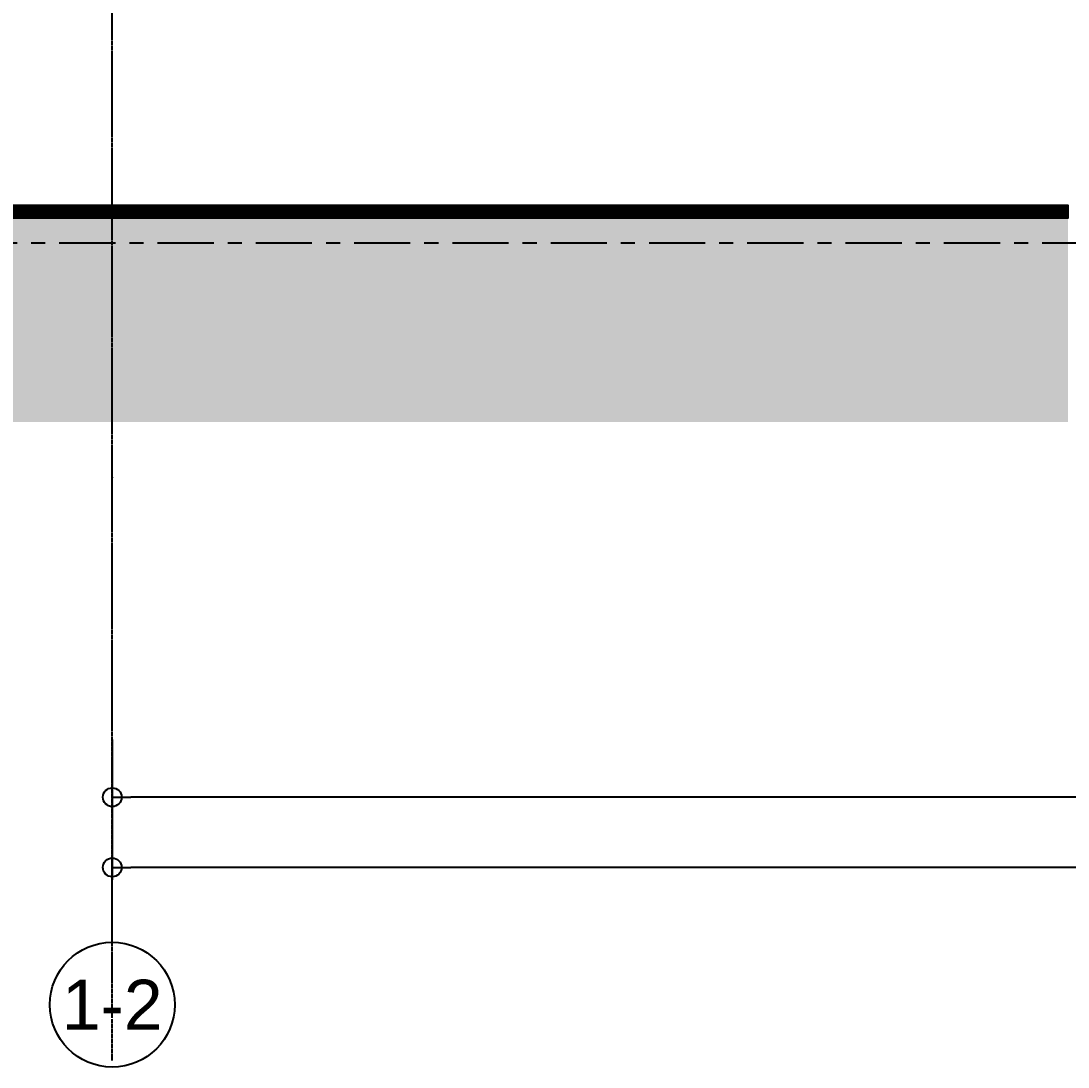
# Model space of a CAD drawing. Header units: millimetres. Extents: x 2519235 to 7246330, y 25937 to 201821.
# Drawn here: x 2619738 to 2623932, y 97638 to 101829 of the extents above; entities that cross this region are included whole.
import ezdxf
from ezdxf.enums import TextEntityAlignment as Align

# ---------------------------------------------------------------- set-up
doc = ezdxf.new("R2010")
doc.units = ezdxf.units.MM
doc.set_wipeout_variables(frame=1)
doc.linetypes.add('DPA_Grid _ Level 100', pattern=[10, 5.5, -1.6, 1.3, -1.6])
doc.linetypes.add('TA_GL_000.90000', pattern=[2.475, 0.9, -0.225, 0.225, -0.225, 0.9])
for name, color, linetype in [('000 - 0_HIDE_OBJ_FRAMING_DEF_SUB_1', 7, 'Continuous'), ('000 - 0_SYM_DWG_GRID-BUBBLE_MAIN_COLOR_1', 7, 'Continuous'), ('000 - 0_SYM_DWG_GRIDLINE_MAIN_COLOR_1', 7, 'Continuous'), ('000 - 0_SYM_DWG_GRIDLINE_MAIN_COLOR_251', 7, 'Continuous'), ('000 - CONCRETE_COL_CUT_COLOR_1', 7, 'Continuous'), ('000 - CONCRETE_COL_CUT_COLOR_3', 7, 'Continuous'), ('000 - CONCRETE_COL_HATCH_', 7, 'Continuous'), ('000 - CONCRETE_COL_WIPEOUT_', 7, 'Continuous'), ('010 - ASPG_DIMS_NOM', 7, 'Continuous'), ('010 - ASPG_DIMS_OVERALL_2', 7, 'Continuous')]:
    doc.layers.add(name, color=color, linetype=linetype)
doc.styles.add('Arial', font='arial.ttf', dxfattribs={"height": 300})
doc.styles.add('FAMELINE_FOR_CKST', font='arial.ttf')
doc.styles.add('TA', font='', dxfattribs={"height": 4.5})
doc.styles.get('TA').set_extended_font_data('Cordia New')
doc.dimstyles.new('FAMELINE-CKST_C-C', dxfattribs={"dimtxt": 0.3, "dimasz": 0.15, "dimexe": 0.1, "dimexo": 0.1, "dimgap": 0.05, "dimtad": 1, "dimzin": 0, "dimdsep": 46, "dimtxsty": 'FAMELINE_FOR_CKST', "dimblk": 'ORIGIN', "dimblk1": 'ORIGIN', "dimblk2": 'ORIGIN', "dimsah": 1, "dimcen": 0.1, "dimdle": 0.1, "dimclrd": 7, "dimclre": 7, "dimclrt": 7, "dimadec": 0, "dimazin": 0, "dimtfac": 1, "dimtix": 1, "dimtmove": 2, "dimatfit": 3, "dimfxl": 1, "dimtolj": 1, "dimtzin": 0, "dimlwd": -1, "dimlwe": -1, "dimarcsym": 0})

# ---------------------------------------------------------------- blocks, each defined once
blk = doc.blocks.new('*U1052')
at = {"layer": '000 - CONCRETE_COL_HATCH_'}
h = blk.add_hatch(dxfattribs=at)
h.set_pattern_fill('EARTH', scale=0.5, angle=45)
h.set_pattern_definition([(45, (10806.957, -823579.242), (0, 4.49012806), [3.175, -3.175]), (45, (10806.115, -823578.4), (0, 4.49012806), [3.175, -3.175]), (45, (10805.2732, -823577.558), (0, 4.49012806), [3.175, -3.175]), (135, (10805.2732, -823576.997), (-4.49012806, 0), [3.175, -3.175]), (135, (10806.115, -823576.155), (-4.49012806, 0), [3.175, -3.175]), (135, (10806.957, -823575.313), (-4.49012806, 0), [3.175, -3.175])])
h.paths.add_polyline_path([(0, 0), (5403.5, 0), (5403.5, 568), (0, 568)])
blk = doc.blocks.new('*U1053')
at = {"layer": '000 - CONCRETE_COL_HATCH_'}
h = blk.add_hatch(dxfattribs=at)
h.set_pattern_fill('ANSI31', scale=0.25)
h.set_pattern_definition([(45, (248467.0733, -849906.8257), (-0.5612660076, 0.5612660076), [])])
h.paths.add_polyline_path([(0, 0), (-1, -50), (5401.5, -50), (5401.5, 0)])
at = {"layer": '000 - CONCRETE_COL_CUT_COLOR_1', "color": 7}
blk.add_lwpolyline([(0, 0), (-1, -50), (5401.5, -50), (5401.5, -50), (5401.5, -50), (5401.5, 0), (5401.5, 0), (5401.5, 0), (5401.5, 0), (5401.5, 0), (5401.5, 0), (5401.5, 0), (5401.5, 0), (5401.5, 0), (5401.5, 0), (5401.5, 0), (5401.5, 0), (5401.5, 0), (5401.5, 0), (5401.5, 0), (5401.5, 0), (5401.5, 0), (5401.5, 0), (5401.5, 0), (5401.5, 0), (5401.5, 0), (5401.5, 0), (5401.5, 0), (5401.5, 0), (5401.5, 0), (5401.5, 0), (5401.5, 0), (5401.5, 0), (5401.5, 0), (5401.5, 0), (5401.5, 0), (5401.5, 0), (5401.5, 0), (5401.5, 0), (5401.5, 0), (5401.5, 0), (5401.5, 0), (5401.5, 0), (5401.5, 0), (5401.5, 0), (5401.5, 0), (5401.5, 0), (5401.5, 0)], close=True, dxfattribs=at)
blk = doc.blocks.new('*U1055')
at = {"layer": '000 - CONCRETE_COL_HATCH_'}
h = blk.add_hatch(dxfattribs=at)
h.set_pattern_fill('EARTH', scale=0.5, angle=45)
h.set_pattern_definition([(45, (21605.9194, -826706.8257), (0, 4.49012806), [3.175, -3.175]), (45, (21605.0775, -826705.9838), (0, 4.49012806), [3.175, -3.175]), (45, (21604.2356, -826705.142), (0, 4.49012806), [3.175, -3.175]), (135, (21604.2356, -826704.5806), (-4.49012806, 0), [3.175, -3.175]), (135, (21605.0775, -826703.7387), (-4.49012806, 0), [3.175, -3.175]), (135, (21605.9194, -826702.8968), (-4.49012806, 0), [3.175, -3.175])])
h.paths.add_polyline_path([(0, 0), (10803, 0), (10803, 500), (0, 500)])
blk = doc.blocks.new('W-1-PP17-ENT1_REV02_20260415-155428_PP17_ENT1_EX_ELE1')
at = {"color": 7}
blk.add_blockref('*U1052', (-26175.1, 100222), dxfattribs=at)
at = {"color": 7, "xscale": 0.5, "yscale": 0.5, "zscale": 0.5}
blk.add_blockref('*U1055', (-26173.1, 100790), dxfattribs=at)
at = {"layer": '000 - CONCRETE_COL_CUT_COLOR_3', "color": 7}
blk.add_blockref('*U1053', (-26173.1, 101090), dxfattribs=at)
blk = doc.blocks.new('*U1063')
at = {"layer": '000 - 0_SYM_DWG_GRIDLINE_MAIN_COLOR_1', "color": 7}
blk.add_line((37.25, 0), (32.25, 0), dxfattribs=at)
blk.add_circle((42.25, 0), 5, dxfattribs=at)
at = {"layer": '000 - 0_SYM_DWG_GRIDLINE_MAIN_COLOR_251', "color": 7, "linetype": 'ByBlock', "ltscale": 5}
blk.add_line((20, 0), (-348.8, 0), dxfattribs=at)
at = {"layer": '000 - 0_SYM_DWG_GRIDLINE_MAIN_COLOR_251', "color": 7}
blk.add_point((0, 0), dxfattribs=at)
at = {"color": 7, "style": 'TA', "flags": 1}
blk.add_attdef('LOCATION', (6, -6), '', height=4.5, rotation=270, dxfattribs=at)
at = {"layer": '000 - 0_SYM_DWG_GRID-BUBBLE_MAIN_COLOR_1', "color": 7, "style": 'Arial'}
blk.add_attdef('GRID-HEAD', text='', height=4, rotation=90, dxfattribs=at).set_placement((42.25, 0), align=Align.MIDDLE_CENTER)
blk = doc.blocks.new('*U1068')
at = {"layer": '000 - 0_SYM_DWG_GRIDLINE_MAIN_COLOR_251', "color": 7, "linetype": 'ByBlock', "ltscale": 5}
blk.add_line((20, 0), (-878, 0), dxfattribs=at)
at = {"layer": '000 - 0_SYM_DWG_GRIDLINE_MAIN_COLOR_251', "color": 7}
blk.add_point((0, 0), dxfattribs=at)
at = {"color": 7, "style": 'TA', "flags": 1}
blk.add_attdef('LOCATION', (6, -6), '', height=4.5, rotation=270, dxfattribs=at)
blk = doc.blocks.new('_Origin')
at = {"color": 7, "linetype": 'ByBlock', "lineweight": -2}
blk.add_line((0, 0), (-1, 0), dxfattribs=at)
blk.add_circle((0, 0), 0.5, dxfattribs=at)
blk = doc.blocks.new('*D2765')
at = {"layer": '010 - ASPG_DIMS_OVERALL_2', "color": 7, "transparency": 16777216}
for p, q in [((-24600, 98950), (-24600, 98387.5)), ((0, 98950), (0, 98387.5)), ((-75, 98437.5), (-24525, 98437.5))]:
    blk.add_line(p, q, dxfattribs=at)
at = {"layer": 'Defpoints', "color": 7, "transparency": 16777216}
for p in [(-24600, 99000), (0, 99000), (-24600, 98437.5)]:
    blk.add_point(p, dxfattribs=at)
at = {"layer": '010 - ASPG_DIMS_OVERALL_2', "color": 7, "transparency": 16777216, "xscale": 75, "yscale": 75, "zscale": 75, "rotation": 180}
blk.add_blockref('_Origin', (-24600, 98437.5), dxfattribs=at)
at = {"layer": '010 - ASPG_DIMS_OVERALL_2', "color": 7, "transparency": 16777216, "xscale": 75, "yscale": 75, "zscale": 75}
blk.add_blockref('_Origin', (0, 98437.5), dxfattribs=at)
at = {"layer": '010 - ASPG_DIMS_OVERALL_2', "color": 7, "transparency": 16777216, "insert": (-12300, 98539.1), "char_height": 150, "attachment_point": 5, "style": 'FAMELINE_FOR_CKST'}
blk.add_mtext('\\A1;24600', dxfattribs=at)
blk = doc.blocks.new('*D2768')
at = {"layer": '010 - ASPG_DIMS_NOM', "color": 7, "transparency": 16777216}
for p, q in [((-24600, 98950), (-24600, 98668.7)), ((-13200, 98950), (-13200, 98668.7)), ((-13275, 98718.7), (-24525, 98718.7))]:
    blk.add_line(p, q, dxfattribs=at)
at = {"layer": 'Defpoints', "color": 7, "transparency": 16777216}
for p in [(-24600, 99000), (-13200, 99000), (-24600, 98718.7)]:
    blk.add_point(p, dxfattribs=at)
at = {"layer": '010 - ASPG_DIMS_NOM', "color": 7, "transparency": 16777216, "xscale": 75, "yscale": 75, "zscale": 75, "rotation": 180}
blk.add_blockref('_Origin', (-24600, 98718.7), dxfattribs=at)
at = {"layer": '010 - ASPG_DIMS_NOM', "color": 7, "transparency": 16777216, "xscale": 75, "yscale": 75, "zscale": 75}
blk.add_blockref('_Origin', (-13200, 98718.7), dxfattribs=at)
at = {"layer": '010 - ASPG_DIMS_NOM', "color": 7, "transparency": 16777216, "insert": (-18900, 98820.3), "char_height": 150, "attachment_point": 5, "style": 'FAMELINE_FOR_CKST'}
blk.add_mtext('\\A1;11400', dxfattribs=at)
blk = doc.blocks.new('W-1-PP17-ENT1_REV02_20260415-160509_PP17_ENT1_ELE1_DIMS_1')
at = {"layer": '000 - 0_SYM_DWG_GRIDLINE_MAIN_COLOR_251', "color": 7, "linetype": 'TA_GL_000.90000', "xscale": 50, "yscale": 50, "zscale": 50, "rotation": 270}
blk.add_blockref('*U1063', (-24600, 100000), dxfattribs=at).add_auto_attribs({'GRID-HEAD': '1-2'})
at = {"layer": '000 - 0_SYM_DWG_GRIDLINE_MAIN_COLOR_251', "color": 7, "linetype": 'TA_GL_000.90000', "xscale": 50, "yscale": 50, "zscale": 50, "rotation": 180}
blk.add_blockref('*U1068', (-24600, 100940), dxfattribs=at)
at = {"layer": '010 - ASPG_DIMS_NOM', "color": 7}
dim = blk.add_linear_dim(base=(-24600, 98718.7), p1=(-13200, 99000), p2=(-24600, 99000), dimstyle='FAMELINE-CKST_C-C', override={"dimscale": 500, "dimdec": 0, "dimlfac": 1, "dimclrd": 7, "dimclre": 7, "dimclrt": 7}, dxfattribs=at)
dim.commit()
dim.dimension.update_dxf_attribs({"geometry": '*D2768', "text_midpoint": (-18900, 98820.3)})
at = {"layer": '010 - ASPG_DIMS_OVERALL_2', "color": 7}
dim = blk.add_linear_dim(base=(-24600, 98437.5), p1=(0, 99000), p2=(-24600, 99000), dimstyle='FAMELINE-CKST_C-C', override={"dimscale": 500, "dimdec": 0, "dimlfac": 1, "dimclrd": 7, "dimclre": 7, "dimclrt": 7}, dxfattribs=at)
dim.commit()
dim.dimension.update_dxf_attribs({"geometry": '*D2765', "text_midpoint": (-12300, 98539.1)})

msp = doc.modelspace()

# ---------------------------------------------------------------- block references
at = {"color": 7}
msp.add_blockref('W-1-PP17-ENT1_REV02_20260415-155428_PP17_ENT1_EX_ELE1', (2644703.703, 0), dxfattribs=at)

# ---------------------------------------------------------------- next in the draw order: linework, layer by layer
at = {"layer": '000 - 0_HIDE_OBJ_FRAMING_DEF_SUB_1', "color": 7, "linetype": 'DPA_Grid _ Level 100'}
msp.add_line((2620103.546, 97664.337), (2620103.546, 120577.613), dxfattribs=at)

# ---------------------------------------------------------------- next in the draw order: block references
at = {"color": 7}
msp.add_blockref('W-1-PP17-ENT1_REV02_20260415-160509_PP17_ENT1_ELE1_DIMS_1', (2644703.703, 0), dxfattribs=at)

doc.saveas('drawing.dxf')
